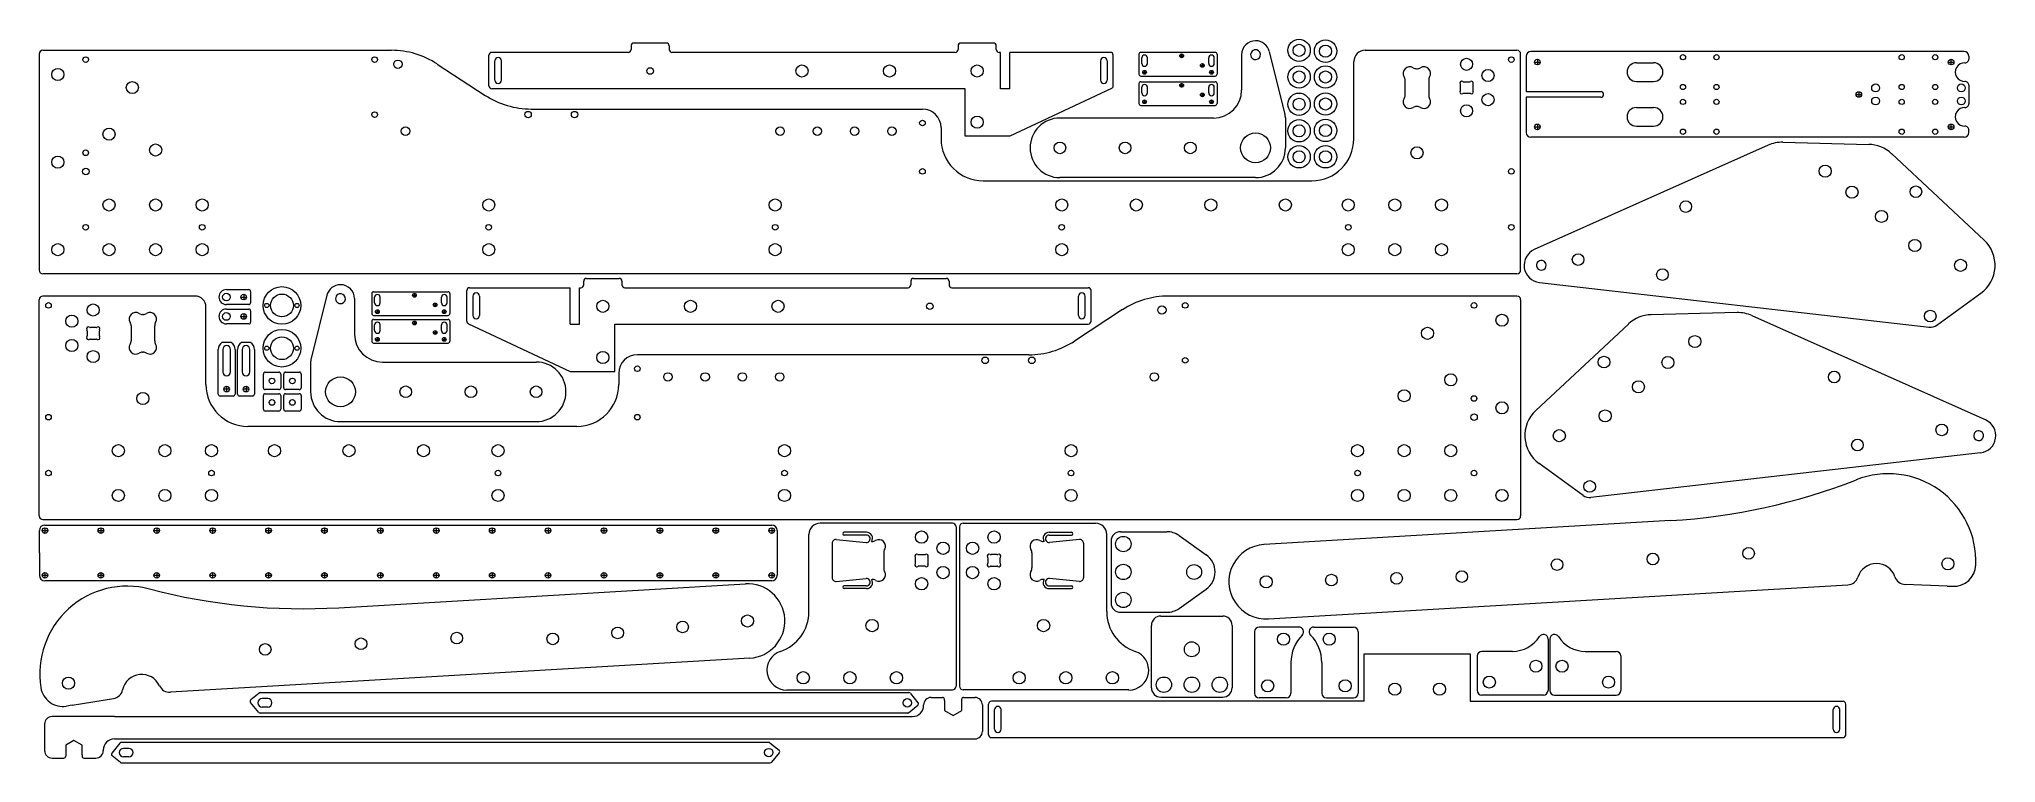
# Model space of a CAD drawing. Header units: millimetres. Extents: x 17 to 2117, y 19 to 796.
import ezdxf

# ---------------------------------------------------------------- set-up
doc = ezdxf.new("R2010")
doc.units = ezdxf.units.MM
doc.layers.add('SKETCH', color=7, linetype='Continuous')

msp = doc.modelspace()

# ---------------------------------------------------------------- linework, layer by layer
at = {"layer": 'SKETCH', "lineweight": 13}
for p, q in [((16.9, 780.2), (16.9, 548.2)), ((20.9, 784.2), (394.9, 784.2)), ((499.6, 746), (499.6, 779)), ((649.1, 782), (502.6, 782)), ((652.1, 789), (652.1, 785)), ((690.1, 792), (655.1, 792)), ((693.1, 789), (693.1, 785)), ((1000.1, 782), (696.1, 782)), ((1003.1, 789), (1003.1, 785)), ((1041.1, 792), (1006.1, 792)), ((1044.1, 785), (1044.1, 789)), ((1048.6, 782), (1047.1, 782)), ((1048.6, 743), (1048.6, 782)), ((1058.6, 743), (1058.6, 782)), ((1166.6, 782), (1058.6, 782)), ((1169.6, 746), (1169.6, 779)), ((1197.3, 780.1), (1197.3, 758.6)), ((1199.3, 782.1), (1279.1, 782.1)), ((1241.1, 778.3), (1245.1, 778.3)), ((1243.1, 780.3), (1243.1, 776.3)), ((1281.1, 780.1), (1281.1, 758.6)), ((1307.4, 779.5), (1307.4, 741.5)), ((1322.4, 794.5), (1322.5, 794.5)), ((1337, 783.1), (1353.9, 715.3)), ((1439.9, 784.2), (1602.9, 784.2)), ((1606.9, 548.2), (1606.9, 780.2)), ((1612.9, 777.8), (1612.9, 739.8)), ((2082.9, 782.8), (1617.9, 782.8)), ((2087.9, 777.8), (2087.9, 774.8)), ((444.1, 769.5), (495.6, 735.8)), ((506.1, 752), (506.1, 773)), ((513.1, 752), (513.1, 773)), ((1156.1, 773), (1156.1, 752)), ((1163.1, 773), (1163.1, 752)), ((1199.3, 756.6), (1279.1, 756.6)), ((1200.3, 770.1), (1200.3, 776.1)), ((1201.3, 760.6), (1205.3, 760.6)), ((1203.3, 762.6), (1203.3, 758.6)), ((1206.3, 770.1), (1206.3, 776.1)), ((1263.3, 768), (1267.3, 768)), ((1265.3, 770), (1265.3, 766)), ((1272.1, 770.1), (1272.1, 776.1)), ((1273.1, 760.6), (1277.1, 760.6)), ((1275.1, 762.6), (1275.1, 758.6)), ((1278.1, 770.1), (1278.1, 776.1)), ((1427.9, 689.2), (1427.9, 772.2)), ((1495.1, 764.5), (1495.9, 764.5)), ((1621.9, 771.6), (1627.9, 771.6)), ((1624.9, 774.6), (1624.9, 768.6)), ((1731.1, 770.8), (1749.6, 770.8)), ((2065.9, 771.6), (2071.9, 771.6)), ((2068.9, 768.6), (2068.9, 774.6)), ((1010.6, 743), (502.6, 743)), ((1010.6, 692), (1010.6, 743)), ((1049.6, 743), (1048.6, 743)), ((1053.6, 743), (1049.6, 743)), ((1057.6, 743), (1053.6, 743)), ((1058.6, 743), (1057.6, 743)), ((1167.9, 743.3), (1058.6, 692)), ((1197.3, 748.5), (1197.3, 727)), ((1199.3, 750.5), (1279.1, 750.5)), ((1200.3, 738.5), (1200.3, 744.5)), ((1206.3, 738.5), (1206.3, 744.5)), ((1241.1, 746.6), (1245.1, 746.6)), ((1243.1, 748.6), (1243.1, 744.6)), ((1263.3, 736.3), (1267.3, 736.3)), ((1265.3, 738.3), (1265.3, 734.3)), ((1272.1, 738.5), (1272.1, 744.5)), ((1278.1, 738.5), (1278.1, 744.5)), ((1281.1, 748.5), (1281.1, 727)), ((1482.9, 736.1), (1482.9, 752.2)), ((1508.2, 752.2), (1508.2, 736.1)), ((1542.3, 741.5), (1542.3, 746.9)), ((1545.8, 750.4), (1552, 750.4)), ((1552, 738), (1545.8, 738)), ((1555.5, 746.9), (1555.5, 741.5)), ((1692.9, 739.8), (1612.9, 739.8)), ((1731.1, 750.8), (1749.6, 750.8)), ((1966.9, 736.8), (1972.9, 736.8)), ((1969.9, 739.8), (1969.9, 733.8)), ((2087.9, 746.8), (2087.9, 726.8)), ((544.9, 721.2), (964.9, 721.2)), ((1199.3, 725), (1279.1, 725)), ((1201.3, 729), (1205.3, 729)), ((1203.3, 731), (1203.3, 727)), ((1273.1, 729), (1277.1, 729)), ((1275.1, 731), (1275.1, 727)), ((1495.9, 723.9), (1495.1, 723.9)), ((1692.9, 733.8), (1612.9, 733.8)), ((1612.9, 733.8), (1612.9, 695.8)), ((1731.1, 722.8), (1749.6, 722.8)), ((984.9, 701.2), (984.9, 689.2)), ((1277.4, 711.5), (1112.4, 711.5)), ((1354.4, 711.7), (1354.4, 679.5)), ((1621.9, 702), (1627.9, 702)), ((1624.9, 705), (1624.9, 699)), ((1731.1, 702.8), (1749.6, 702.8)), ((2065.9, 702), (2071.9, 702)), ((2068.9, 699), (2068.9, 705)), ((2087.9, 695.8), (2087.9, 698.8)), ((1048.6, 692), (1010.6, 692)), ((1049.6, 692), (1048.6, 692)), ((1053.6, 692), (1049.6, 692)), ((1057.6, 692), (1053.6, 692)), ((1058.6, 692), (1057.6, 692)), ((2082.9, 690.8), (1617.9, 690.8)), ((1872.4, 682.3), (1621.5, 570.3)), ((1888.4, 685.5), (1980.5, 683.2)), ((2004.8, 673.3), (2104.3, 580.4)), ((1029.9, 644.2), (1382.9, 644.2)), ((1322.4, 647.5), (1112.4, 647.5)), ((1602.9, 544.2), (20.9, 544.2)), ((217.9, 527.3), (241.9, 527.3)), ((243.9, 525.3), (243.9, 513.3)), ((340.3, 532.6), (340.2, 532.6)), ((375.9, 525.1), (455.7, 525.1)), ((475.9, 493.4), (475.9, 526.4)), ((478.9, 529.4), (586.9, 529.4)), ((586.9, 490.4), (586.9, 529.4)), ((596.9, 529.4), (598.4, 529.4)), ((596.9, 490.4), (596.9, 529.4)), ((601.4, 532.4), (601.4, 536.4)), ((604.4, 539.4), (639.4, 539.4)), ((642.4, 536.4), (642.4, 532.4)), ((645.4, 529.4), (949.4, 529.4)), ((952.4, 536.4), (952.4, 532.4)), ((955.4, 539.4), (990.4, 539.4)), ((993.4, 536.4), (993.4, 532.4)), ((996.4, 529.4), (1142.9, 529.4)), ((1145.9, 493.4), (1145.9, 526.4)), ((1627, 535), (2045.2, 486.9)), ((16.9, 284.4), (16.9, 516.4)), ((183.9, 520.4), (20.9, 520.4)), ((195.9, 425.4), (195.9, 508.4)), ((241.9, 511.3), (217.9, 511.3)), ((217.9, 506.5), (241.9, 506.5)), ((233.4, 519.3), (239.4, 519.3)), ((236.4, 522.3), (236.4, 516.3)), ((243.9, 504.5), (243.9, 492.5)), ((325.7, 521.2), (308.8, 453.4)), ((355.3, 517.6), (355.3, 479.6)), ((373.9, 523.1), (373.9, 501.6)), ((376.9, 513.1), (376.9, 519.1)), ((379.9, 505.6), (379.9, 501.6)), ((382.9, 513.1), (382.9, 519.1)), ((417.7, 521.2), (421.7, 521.2)), ((419.7, 523.2), (419.7, 519.2)), ((439.9, 510.9), (443.9, 510.9)), ((441.9, 512.9), (441.9, 508.9)), ((448.7, 513.1), (448.7, 519.1)), ((451.7, 505.6), (451.7, 501.6)), ((454.7, 513.1), (454.7, 519.1)), ((457.7, 523.1), (457.7, 501.6)), ((482.4, 520.4), (482.4, 499.4)), ((489.4, 520.4), (489.4, 499.4)), ((1179.6, 505.8), (1128.1, 472.1)), ((1132.4, 499.4), (1132.4, 520.4)), ((1139.4, 499.4), (1139.4, 520.4)), ((1602.9, 520.4), (1228.9, 520.4)), ((1606.9, 516.4), (1606.9, 284.4)), ((2053.6, 489.1), (2100.8, 523.4)), ((68.3, 483.1), (68.3, 477.7)), ((78, 486.6), (71.8, 486.6)), ((81.5, 477.7), (81.5, 483.1)), ((115.6, 488.5), (115.6, 472.4)), ((128.6, 500.7), (127.8, 500.7)), ((140.9, 472.4), (140.9, 488.5)), ((241.9, 490.5), (217.9, 490.5)), ((233.4, 498.5), (239.4, 498.5)), ((236.4, 501.5), (236.4, 495.5)), ((373.9, 493.4), (373.9, 471.9)), ((375.9, 499.6), (455.7, 499.6)), ((375.9, 495.4), (455.7, 495.4)), ((376.9, 483.4), (376.9, 489.4)), ((377.9, 503.6), (381.9, 503.6)), ((382.9, 483.4), (382.9, 489.4)), ((417.7, 491.5), (421.7, 491.5)), ((419.7, 493.5), (419.7, 489.5)), ((441.9, 483.2), (441.9, 479.2)), ((448.7, 483.4), (448.7, 489.4)), ((449.7, 503.6), (453.7, 503.6)), ((454.7, 483.4), (454.7, 489.4)), ((457.7, 493.4), (457.7, 471.9)), ((477.6, 490.7), (586.9, 439.4)), ((586.9, 490.4), (587.9, 490.4)), ((587.9, 490.4), (591.9, 490.4)), ((591.9, 490.4), (595.9, 490.4)), ((595.9, 490.4), (596.9, 490.4)), ((634.9, 439.4), (634.9, 490.4)), ((634.9, 490.4), (1142.9, 490.4)), ((1722.7, 490.4), (1623.2, 397.6)), ((1839.2, 502.6), (1747, 500.4)), ((1855.1, 499.4), (2106, 387.4)), ((71.8, 474.2), (78, 474.2)), ((209.1, 415), (209.1, 463)), ((223.1, 470.5), (213.1, 470.5)), ((213.9, 463), (213.9, 439)), ((222.2, 439), (222.2, 463)), ((227.1, 463), (227.1, 415)), ((229.9, 415), (229.9, 463)), ((243.9, 470.5), (234, 470.5)), ((234.8, 463), (234.8, 439)), ((243.1, 439), (243.1, 463)), ((247.9, 463), (247.9, 415)), ((375.9, 469.9), (455.7, 469.9)), ((377.9, 473.9), (381.9, 473.9)), ((379.9, 475.9), (379.9, 471.9)), ((439.9, 481.2), (443.9, 481.2)), ((449.7, 473.9), (453.7, 473.9)), ((451.7, 475.9), (451.7, 471.9)), ((127.8, 460.1), (128.6, 460.1)), ((308.3, 449.8), (308.3, 417.6)), ((385.3, 449.6), (550.3, 449.6)), ((1078.9, 457.4), (658.9, 457.4)), ((221.1, 420.5), (215.1, 420.5)), ((218.1, 423.5), (218.1, 417.5)), ((241.9, 420.5), (235.9, 420.5)), ((238.9, 423.5), (238.9, 417.5)), ((257.5, 422), (257.5, 436.7)), ((259.5, 438.7), (274.2, 438.7)), ((276.2, 436.7), (276.2, 422)), ((279.4, 422), (279.4, 436.7)), ((281.4, 438.7), (296.1, 438.7)), ((298.1, 436.7), (298.1, 422)), ((586.9, 439.4), (587.9, 439.4)), ((587.9, 439.4), (591.9, 439.4)), ((591.9, 439.4), (595.9, 439.4)), ((595.9, 439.4), (596.9, 439.4)), ((596.9, 439.4), (634.9, 439.4)), ((638.9, 437.4), (638.9, 425.4)), ((225.1, 413), (211.1, 413)), ((245.9, 413), (231.9, 413)), ((257.5, 398.9), (257.5, 413.6)), ((274.2, 420), (259.5, 420)), ((259.5, 415.6), (274.2, 415.6)), ((276.2, 413.6), (276.2, 398.9)), ((279.4, 398.9), (279.4, 413.6)), ((296.1, 420), (281.4, 420)), ((281.4, 415.6), (296.1, 415.6)), ((298.1, 413.6), (298.1, 398.9)), ((593.9, 380.4), (240.9, 380.4)), ((274.2, 396.9), (259.5, 396.9)), ((296.1, 396.9), (281.4, 396.9)), ((340.3, 385.6), (550.3, 385.6)), ((1673.9, 306.3), (1626.7, 340.6)), ((2100.6, 352.1), (1682.4, 304.1)), ((20.9, 280.4), (1602.9, 280.4)), ((23.1, 274.6), (803.1, 274.6)), ((997, 276.6), (855, 276.6)), ((1008.7, 276.6), (1150.7, 276.6)), ((1767.8, 279.3), (1331.5, 253.6)), ((17.1, 244.6), (17.1, 268.6)), ((20.1, 268.6), (26.1, 268.6)), ((23.1, 271.6), (23.1, 265.6)), ((80.1, 268.6), (86.1, 268.6)), ((83.1, 271.6), (83.1, 265.6)), ((140.1, 268.6), (146.1, 268.6)), ((143.1, 271.6), (143.1, 265.6)), ((200.1, 268.6), (206.1, 268.6)), ((203.1, 271.6), (203.1, 265.6)), ((260.1, 268.6), (266.1, 268.6)), ((263.1, 271.6), (263.1, 265.6)), ((320.1, 268.6), (326.1, 268.6)), ((323.1, 271.6), (323.1, 265.6)), ((380.1, 268.6), (386.1, 268.6)), ((383.1, 271.6), (383.1, 265.6)), ((440.1, 268.6), (446.1, 268.6)), ((443.1, 271.6), (443.1, 265.6)), ((500.1, 268.6), (506.1, 268.6)), ((503.1, 271.6), (503.1, 265.6)), ((560.1, 268.6), (566.1, 268.6)), ((563.1, 271.6), (563.1, 265.6)), ((620.1, 268.6), (626.1, 268.6)), ((623.1, 271.6), (623.1, 265.6)), ((680.1, 268.6), (686.1, 268.6)), ((683.1, 271.6), (683.1, 265.6)), ((740.1, 268.6), (746.1, 268.6)), ((743.1, 271.6), (743.1, 265.6)), ((800.1, 268.6), (806.1, 268.6)), ((803.1, 271.6), (803.1, 265.6)), ((809.1, 268.6), (809.1, 220.6)), ((843, 181.6), (843, 264.6)), ((868, 255.1), (868, 218)), ((872.4, 259.1), (904.4, 255.9)), ((904.8, 266.8), (881, 266.8)), ((904.8, 263.8), (881, 263.8)), ((910.3, 256.9), (911, 256.9)), ((1001, 272.6), (1001, 101.6)), ((1004.7, 272.6), (1004.7, 101.6)), ((1095.4, 256.9), (1094.6, 256.9)), ((1100.9, 266.8), (1124.7, 266.8)), ((1100.9, 263.8), (1124.7, 263.8)), ((1133.3, 259.1), (1101.3, 255.9)), ((1137.7, 255.1), (1137.7, 218)), ((1162.7, 181.6), (1162.7, 264.6)), ((1167.3, 257.4), (1167.3, 190.9)), ((1177.3, 267.4), (1227.3, 267.4)), ((1240.3, 263.3), (1269.5, 242.5)), ((17.1, 244.6), (17.1, 220.6)), ((923.3, 244.6), (923.3, 228.5)), ((957.4, 233.8), (957.4, 239.3)), ((960.9, 242.8), (967.1, 242.8)), ((970.6, 239.3), (970.6, 233.8)), ((1035.1, 239.3), (1035.1, 233.8)), ((1044.8, 242.8), (1038.6, 242.8)), ((1048.3, 233.8), (1048.3, 239.3)), ((1082.4, 244.6), (1082.4, 228.5)), ((20.1, 220.6), (26.1, 220.6)), ((23.1, 223.6), (23.1, 217.6)), ((803.1, 214.6), (23.1, 214.6)), ((80.1, 220.6), (86.1, 220.6)), ((83.1, 223.6), (83.1, 217.6)), ((140.1, 220.6), (146.1, 220.6)), ((143.1, 223.6), (143.1, 217.6)), ((200.1, 220.6), (206.1, 220.6)), ((203.1, 223.6), (203.1, 217.6)), ((260.1, 220.6), (266.1, 220.6)), ((263.1, 223.6), (263.1, 217.6)), ((320.1, 220.6), (326.1, 220.6)), ((323.1, 223.6), (323.1, 217.6)), ((338.6, 185.8), (774.9, 211.5)), ((380.1, 220.6), (386.1, 220.6)), ((383.1, 223.6), (383.1, 217.6)), ((440.1, 220.6), (446.1, 220.6)), ((443.1, 223.6), (443.1, 217.6)), ((500.1, 220.6), (506.1, 220.6)), ((503.1, 223.6), (503.1, 217.6)), ((560.1, 220.6), (566.1, 220.6)), ((563.1, 223.6), (563.1, 217.6)), ((620.1, 220.6), (626.1, 220.6)), ((623.1, 223.6), (623.1, 217.6)), ((680.1, 220.6), (686.1, 220.6)), ((683.1, 223.6), (683.1, 217.6)), ((740.1, 220.6), (746.1, 220.6)), ((743.1, 223.6), (743.1, 217.6)), ((800.1, 220.6), (806.1, 220.6)), ((803.1, 223.6), (803.1, 217.6)), ((872.4, 214), (904.4, 217.3)), ((910.3, 216.3), (911, 216.3)), ((967.1, 230.4), (960.9, 230.4)), ((1038.6, 230.4), (1044.8, 230.4)), ((1095.4, 216.3), (1094.6, 216.3)), ((1133.3, 214), (1101.3, 217.3)), ((1336.2, 173.8), (1958.1, 210.4)), ((2064.5, 209), (2019.5, 210.9)), ((904.8, 209.3), (881, 209.3)), ((904.8, 206.3), (881, 206.3)), ((1100.9, 209.3), (1124.7, 209.3)), ((1100.9, 206.3), (1124.7, 206.3)), ((1240.3, 185.1), (1269.5, 205.8)), ((2064.5, 209), (2070.5, 208.8)), ((1177.3, 180.9), (1227.3, 180.9)), ((1220.7, 176.9), (1287.2, 176.9)), ((1210.7, 99.9), (1210.7, 166.9)), ((1297.2, 166.9), (1297.2, 99.9)), ((1321.4, 160), (1321.4, 94)), ((1368.9, 165), (1326.4, 165)), ((1384.9, 165), (1427.5, 165)), ((1432.5, 160), (1432.5, 94)), ((1636.3, 152.2), (1636.3, 97)), ((1638.3, 152.2), (1638.3, 97)), ((779.6, 131.6), (157.7, 95)), ((1360.4, 127), (1360.4, 94)), ((1393.5, 127), (1393.5, 94)), ((1438.9, 136.4), (1552.9, 136.4)), ((1438.9, 85.4), (1438.9, 136.4)), ((1552.9, 136.4), (1552.9, 85.4)), ((1560.3, 134), (1560.3, 97)), ((1598.3, 139), (1565.3, 139)), ((1676.3, 139), (1709.3, 139)), ((1714.3, 134), (1714.3, 97)), ((52.2, 81.2), (96.6, 88.3)), ((252.5, 73.4), (243.8, 84.2)), ((253, 94.2), (244.1, 87)), ((254.2, 94.7), (950.4, 94.7)), ((262.2, 88.2), (256.2, 88.2)), ((819.2, 97.6), (997, 97.6)), ((952, 93.9), (960.1, 83.9)), ((974.2, 89.5), (986.4, 89.5)), ((988.4, 86.4), (988.4, 87.5)), ((988.4, 86.4), (988.4, 75.6)), ((1007, 86.4), (1007, 87.5)), ((1007, 75.6), (1007, 86.4)), ((1186.4, 97.6), (1008.7, 97.6)), ((1009, 89.5), (1021.2, 89.5)), ((1437.9, 85.4), (1038.9, 85.4)), ((1220.7, 89.9), (1287.2, 89.9)), ((1355.4, 89), (1326.4, 89)), ((1398.5, 89), (1427.5, 89)), ((1438.9, 85.4), (1437.9, 85.4)), ((1552.9, 85.4), (1553.9, 85.4)), ((1553.9, 85.4), (1952.9, 85.4)), ((1631.3, 92), (1565.3, 92)), ((1643.3, 92), (1709.3, 92)), ((97.7, 69), (30.7, 69)), ((52.2, 81.2), (46.2, 80.2)), ((97.7, 69), (954.2, 69)), ((948.8, 72.7), (254.1, 72.7)), ((262.2, 79.2), (256.2, 79.2)), ((950, 73.1), (959.8, 81.1)), ((966.2, 81), (966.2, 81.5)), ((988.4, 75.6), (997.7, 70.3)), ((997.7, 70.3), (1007, 75.6)), ((1029.2, 81.5), (1029.2, 53)), ((1035.9, 49.4), (1035.9, 82.4)), ((1042.4, 55.4), (1042.4, 76.4)), ((1049.4, 55.4), (1049.4, 76.4)), ((1942.4, 55.4), (1942.4, 76.4)), ((1949.4, 55.4), (1949.4, 76.4)), ((1955.9, 49.4), (1955.9, 82.4)), ((22.7, 61), (22.7, 32.5)), ((54.2, 43.2), (45.4, 38.1)), ((63, 38.1), (54.2, 43.2)), ((97.7, 45), (954.2, 45)), ((954.2, 45), (1021.2, 45)), ((1038.9, 46.4), (1495.9, 46.4)), ((1495.9, 46.4), (1952.9, 46.4)), ((30.7, 24.5), (43.4, 24.5)), ((45.4, 38.1), (45.4, 27.9)), ((45.4, 27.9), (45.4, 26.5)), ((63, 27.9), (63, 38.1)), ((63, 27.9), (63, 26.5)), ((65, 24.5), (77.7, 24.5)), ((85.7, 33), (85.7, 32.5)), ((103.6, 40.5), (94.9, 29.8)), ((104.1, 19.7), (95.2, 27)), ((799.9, 41.3), (105.2, 41.3)), ((113.3, 34.8), (107.3, 34.8)), ((113.3, 25.8), (107.3, 25.8)), ((801.1, 40.8), (811, 32.8)), ((803.1, 20), (811.3, 30)), ((105.4, 19.3), (801.6, 19.3))]:
    msp.add_line(p, q, dxfattribs=at)
for centre, radius in [((66.9, 774.2), 3), ((376.9, 774.2), 3), ((1243.1, 778.3), 2), ((1369.1, 784.2), 12), ((1369.1, 784.2), 6.5), ((1397.5, 783.3), 12), ((1397.5, 783.3), 6.5), ((1596.9, 774.2), 3), ((1781.1, 776.8), 2.8), ((1817.1, 776.8), 2.8), ((2015.9, 776.8), 2.8), ((2051.9, 776.8), 2.8), ((36.9, 758.2), 6.5), ((401.9, 769.2), 4.5), ((672.6, 762), 3.5), ((835.6, 762), 6.5), ((929.6, 762), 6.5), ((1023.6, 762), 6.5), ((1203.3, 760.6), 2), ((1265.3, 768), 2), ((1275.1, 760.6), 2), ((1369.1, 755.6), 12), ((1369.1, 755.6), 6.5), ((1397.5, 755.6), 12), ((1397.5, 755.6), 6.5), ((1548.9, 769.2), 6.5), ((1571.9, 757.2), 6.5), ((1624.9, 771.6), 3), ((2068.9, 771.6), 3), ((116.9, 744.2), 6.5), ((1243.1, 746.6), 2), ((1265.3, 736.3), 2), ((1369.1, 726.3), 12), ((1397.5, 726.6), 12), ((1571.9, 731.2), 6.5), ((1781.1, 744.8), 2.8), ((1817.1, 744.8), 2.8), ((1969.9, 736.8), 3), ((1987.9, 743.8), 4.25), ((2015.9, 744.8), 2.8), ((2051.9, 744.8), 2.8), ((2079.9, 743.8), 4.25), ((376.9, 715.2), 3), ((541.6, 715.2), 3.5), ((591.6, 715.2), 3.5), ((1203.3, 729), 2), ((1275.1, 729), 2), ((1369.1, 726.3), 6.5), ((1397.5, 726.6), 6.5), ((1548.9, 719.2), 6.5), ((1781.1, 728.8), 2.8), ((1817.1, 728.8), 2.8), ((1987.9, 729.8), 4.25), ((2015.9, 728.8), 2.8), ((2051.9, 728.8), 2.8), ((2079.9, 729.8), 4.25), ((91.9, 694.2), 6.5), ((410.1, 697.4), 4.5), ((812.1, 697.4), 4.5), ((852.1, 697.4), 4.5), ((892.1, 697.4), 4.5), ((932.1, 697.4), 4.5), ((964.9, 706.2), 3), ((1023.6, 707), 6.5), ((1322.4, 679.5), 16), ((1369.1, 697.8), 12), ((1369.1, 697.8), 6.5), ((1397.5, 698.2), 12), ((1397.5, 698.2), 6.5), ((1624.9, 702), 3), ((1781.1, 696.8), 2.8), ((1817.1, 696.8), 2.8), ((2015.9, 696.8), 2.8), ((2051.9, 696.8), 2.8), ((2068.9, 702), 3), ((66.9, 674.2), 3), ((141.9, 677.2), 6.5), ((1112.4, 679.5), 6.25), ((1182.4, 679.5), 6.25), ((1252.4, 679.5), 6.25), ((1369.1, 669.9), 12), ((1369.1, 669.9), 6.5), ((1397.5, 669.9), 12), ((1397.5, 669.9), 6.5), ((1495.7, 674.2), 6.5), ((36.9, 664.2), 6.5), ((66.9, 654.2), 3.5), ((964.9, 654.2), 3), ((1596.9, 654.2), 3), ((1933.7, 654.4), 6.5), ((1962.5, 632), 6.5), ((2031.1, 632.4), 6.25), ((91.9, 618.2), 6.5), ((141.9, 618.2), 6.5), ((191.9, 618.2), 6.5), ((499.4, 618.2), 6.5), ((806.9, 618.2), 6.5), ((1114.4, 618.2), 6.5), ((1194.4, 618.2), 6.5), ((1274.4, 618.2), 6.5), ((1354.4, 618.2), 6.5), ((1421.9, 618.2), 6.5), ((1471.9, 618.2), 6.5), ((1521.9, 618.2), 6.5), ((1784.1, 616.4), 6.25), ((1994.2, 605.9), 6.5), ((66.9, 594.2), 3), ((191.9, 594.2), 3), ((499.4, 594.2), 3), ((806.9, 594.2), 3), ((1114.4, 594.2), 3), ((1421.9, 594.2), 3), ((1596.9, 594.2), 3), ((36.9, 570.2), 6.5), ((91.9, 570.2), 6.5), ((141.9, 570.2), 6.5), ((191.9, 570.2), 6.5), ((499.4, 570.2), 6.5), ((806.9, 570.2), 6.5), ((1114.4, 570.2), 6.5), ((1421.9, 570.2), 6.5), ((1471.9, 570.2), 6.5), ((1521.9, 570.2), 6.5), ((2029.9, 574.6), 6.5), ((1668.6, 559.5), 6.25), ((1759.1, 543.4), 6.25), ((2079.1, 553.4), 6.5), ((277.5, 510.3), 20.2), ((26.9, 510.4), 3), ((74.9, 505.4), 6.5), ((217.9, 519.3), 4.15), ((236.4, 519.3), 3), ((261.2, 510.3), 2.25), ((277.5, 510.3), 12.2), ((293.7, 510.3), 2.25), ((379.9, 503.6), 2), ((419.7, 521.2), 2), ((441.9, 510.9), 2), ((451.7, 503.6), 2), ((621.9, 509.4), 6.5), ((715.9, 509.4), 6.5), ((809.9, 509.4), 6.5), ((972.9, 509.4), 3.5), ((1221.9, 505.4), 4.5), ((1246.9, 510.4), 3), ((1556.9, 510.4), 3), ((2046.5, 498.9), 6.25), ((51.9, 493.4), 6.5), ((217.9, 498.5), 4.15), ((236.4, 498.5), 3), ((277.5, 464.4), 20.2), ((419.7, 491.5), 2), ((441.9, 481.2), 2), ((1506.9, 480.4), 6.5), ((1586.9, 494.4), 6.5), ((51.9, 467.4), 6.5), ((261.2, 464.4), 2.25), ((277.5, 464.4), 12.2), ((293.7, 464.4), 2.25), ((379.9, 473.9), 2), ((451.7, 473.9), 2), ((1793.8, 471.5), 6.5), ((74.9, 455.4), 6.5), ((621.9, 454.4), 6.5), ((658.9, 442.4), 3), ((1032.2, 451.4), 3.5), ((1082.2, 451.4), 3.5), ((1246.9, 451.4), 3), ((1696.4, 449.5), 6.25), ((1765, 449.1), 6.5), ((218.1, 420.5), 3), ((238.9, 420.5), 3), ((266.8, 429.3), 3), ((288.7, 429.3), 3), ((340.3, 417.6), 16), ((410.3, 417.6), 6.25), ((480.3, 417.6), 6.25), ((550.3, 417.6), 6.25), ((691.7, 433.6), 4.5), ((731.7, 433.6), 4.5), ((771.7, 433.6), 4.5), ((811.7, 433.6), 4.5), ((1213.7, 433.6), 4.5), ((1531.9, 430.4), 6.5), ((1733.3, 423), 6.5), ((1943.4, 433.5), 6.25), ((128.1, 410.4), 6.5), ((266.8, 406.2), 3), ((288.7, 406.2), 3), ((1481.9, 413.4), 6.5), ((1556.9, 410.4), 3), ((1586.9, 400.4), 6.5), ((26.9, 390.4), 3), ((658.9, 390.4), 3), ((1556.9, 390.4), 3.5), ((1697.6, 391.7), 6.5), ((2058.9, 376.7), 6.25), ((101.9, 354.4), 6.5), ((151.9, 354.4), 6.5), ((201.9, 354.4), 6.5), ((269.4, 354.4), 6.5), ((349.4, 354.4), 6.5), ((429.4, 354.4), 6.5), ((509.4, 354.4), 6.5), ((816.9, 354.4), 6.5), ((1124.4, 354.4), 6.5), ((1431.9, 354.4), 6.5), ((1481.9, 354.4), 6.5), ((1531.9, 354.4), 6.5), ((1648.4, 370.5), 6.5), ((1968.4, 360.5), 6.25), ((26.9, 330.4), 3), ((201.9, 330.4), 3), ((509.4, 330.4), 3), ((816.9, 330.4), 3), ((1124.4, 330.4), 3), ((1431.9, 330.4), 3), ((1556.9, 330.4), 3), ((1681, 316), 6.25), ((101.9, 306.4), 6.5), ((151.9, 306.4), 6.5), ((201.9, 306.4), 6.5), ((509.4, 306.4), 6.5), ((816.9, 306.4), 6.5), ((1124.4, 306.4), 6.5), ((1431.9, 306.4), 6.5), ((1481.9, 306.4), 6.5), ((1531.9, 306.4), 6.5), ((1586.9, 306.4), 6.5), ((23.1, 268.6), 3), ((83.1, 268.6), 3), ((143.1, 268.6), 3), ((203.1, 268.6), 3), ((263.1, 268.6), 3), ((323.1, 268.6), 3), ((383.1, 268.6), 3), ((443.1, 268.6), 3), ((503.1, 268.6), 3), ((563.1, 268.6), 3), ((623.1, 268.6), 3), ((683.1, 268.6), 3), ((743.1, 268.6), 3), ((803.1, 268.6), 3), ((964, 261.6), 6.6), ((987, 249.6), 6.6), ((1018.7, 249.6), 6.6), ((1041.7, 261.6), 6.6), ((1180.5, 254.2), 8.25), ((1180.5, 224.2), 8.25), ((1256.5, 224.2), 8), ((1646, 232.1), 6.25), ((1748.8, 238.1), 6.25), ((1851.6, 244.2), 6.25), ((2065.5, 233), 6.5), ((23.1, 220.6), 3), ((83.1, 220.6), 3), ((143.1, 220.6), 3), ((203.1, 220.6), 3), ((263.1, 220.6), 3), ((323.1, 220.6), 3), ((383.1, 220.6), 3), ((443.1, 220.6), 3), ((503.1, 220.6), 3), ((563.1, 220.6), 3), ((623.1, 220.6), 3), ((683.1, 220.6), 3), ((743.1, 220.6), 3), ((803.1, 220.6), 3), ((964, 211.6), 6.6), ((987, 223.6), 6.6), ((1018.7, 223.6), 6.6), ((1041.7, 211.6), 6.6), ((1333.8, 213.7), 6.5), ((1403.8, 215.5), 6.25), ((1473.8, 217.4), 6.25), ((1543.8, 219.2), 6.25), ((1180.5, 194.2), 8.25), ((707.5, 165.2), 6.25), ((777.2, 171.6), 6.5), ((910.8, 166.6), 6.6), ((1094.9, 166.6), 6.6), ((259.5, 141.1), 6.25), ((362.3, 147.1), 6.25), ((465.1, 153.2), 6.25), ((568.1, 152.4), 6.25), ((637.8, 158.8), 6.25), ((1254, 141.2), 8), ((1352.4, 152), 6.5), ((1401.5, 152), 6.5), ((1623.3, 123), 6.5), ((1651.3, 123), 6.5), ((48.4, 104.9), 6.5), ((837, 110.6), 6.6), ((887, 110.6), 6.6), ((937, 110.6), 6.6), ((1068.7, 110.6), 6.6), ((1118.7, 110.6), 6.6), ((1168.7, 110.6), 6.6), ((1224, 103.2), 8.25), ((1254, 103.2), 8.25), ((1284, 103.2), 8.25), ((1335.4, 102), 6.5), ((1418.5, 102), 6.5), ((1573.3, 106), 6.5), ((1701.3, 106), 6.5), ((948.7, 83.7), 4.5), ((1471.9, 98.4), 6.5), ((1519.9, 98.4), 6.5), ((799.9, 30.3), 4.5)]:
    msp.add_circle(centre, radius, dxfattribs=at)
for centre, radius, start, end in [((20.9, 780.2), 4, 90, 180), ((394.9, 694.2), 90, 56.8335, 90), ((502.6, 779), 3, 90, 180), ((649.1, 785), 3, 270, 0), ((655.1, 789), 3, 90, 180), ((690.1, 789), 3, 0, 90), ((696.1, 785), 3, 180, 270), ((1000.1, 785), 3, 270, 0), ((1006.1, 789), 3, 90, 180), ((1041.1, 789), 3, 0, 90), ((1047.1, 785), 3, 180, 270), ((1166.6, 779), 3, 0, 90), ((1199.3, 780.1), 2, 90, 180), ((1203.3, 776.1), 3, 0, 180), ((1275.1, 776.1), 3, 0, 180), ((1279.1, 780.1), 2, 0, 90), ((1322.4, 779.5), 15, 90, 180), ((1322.4, 779.5), 5.25, 74, 254), ((1322.4, 779.5), 5.25, 254, 74), ((1322.5, 779.5), 15, 13.996, 90), ((1439.9, 772.2), 12, 90, 180), ((1602.9, 780.2), 4, 0, 90), ((1617.9, 777.8), 5, 90, 180), ((2082.9, 777.8), 5, 0, 90), ((509.6, 773), 3.5, 0, 180), ((1159.6, 773), 3.5, 0, 180), ((1199.3, 758.6), 2, 180, 270), ((1203.3, 770.1), 3, 180, 0), ((1275.1, 770.1), 3, 180, 0), ((1279.1, 758.6), 2, 270, 0), ((1487.8, 759.5), 7, 58.6003, 211.4), ((1495.1, 771.5), 7, 238.6, 270), ((1495.9, 771.5), 7, 270, 301.3997), ((1503.2, 759.5), 7, 328.6003, 121.4), ((1731.1, 760.8), 10, 90, 270), ((1749.6, 760.8), 10, 270, 90), ((2083.4, 760.8), 10, 87.9533, 272.0467), ((2083.9, 774.8), 4, 267.9533, 0), ((544.9, 811.2), 90, 236.833, 270), ((502.6, 746), 3, 180, 270), ((509.6, 752), 3.5, 180, 0), ((1159.6, 752), 3.5, 180, 0), ((1166.6, 746), 3, 295.141, 0), ((1199.3, 748.5), 2, 90, 180), ((1203.3, 744.5), 3, 0, 180), ((1203.3, 738.5), 3, 180, 0), ((1275.1, 744.5), 3, 0, 180), ((1275.1, 738.5), 3, 180, 0), ((1277.4, 741.5), 30, 270, 0), ((1279.1, 748.5), 2, 0, 90), ((1475.9, 752.2), 7, 0, 31.3997), ((1475.9, 736.1), 7, 328.6003, 0), ((1515.2, 752.2), 7, 148.6, 180), ((1515.2, 736.1), 7, 180, 211.4), ((1543.7, 749), 2, 58.6003, 211.4), ((1543.7, 739.4), 2, 148.6, 301.3997), ((1540.3, 746.9), 2, 0, 31.3997), ((1540.3, 741.5), 2, 328.6003, 0), ((1545.8, 752.4), 2, 238.6, 270), ((1545.8, 736), 2, 90, 121.4), ((1552, 752.4), 2, 270, 301.3997), ((1552, 736), 2, 58.6003, 90), ((1554.1, 749), 2, 328.6003, 121.4), ((1554.1, 739.4), 2, 238.6, 31.3997), ((1557.5, 746.9), 2, 148.6, 180), ((1557.5, 741.5), 2, 180, 211.4), ((1692.9, 736.8), 3, 270, 90), ((2083.9, 746.8), 4, 0, 92.0467), ((964.9, 701.2), 20, 0, 90), ((1199.3, 727), 2, 180, 270), ((1279.1, 727), 2, 270, 0), ((1339.4, 711.7), 15, 0, 13.996), ((1487.8, 728.8), 7, 148.6, 301.3997), ((1495.1, 716.9), 7, 90, 121.4), ((1495.9, 716.9), 7, 58.6003, 90), ((1503.2, 728.8), 7, 238.6, 31.3997), ((1731.1, 712.8), 10, 90, 270), ((1749.6, 712.8), 10, 270, 90), ((2083.4, 712.8), 10, 87.9533, 272.0467), ((2083.9, 726.8), 4, 267.9533, 0), ((1112.4, 679.5), 32, 90, 270), ((1617.9, 695.8), 5, 180, 270), ((2082.9, 695.8), 5, 270, 0), ((2083.9, 698.8), 4, 0, 92.0467), ((1029.9, 689.2), 45, 180, 270), ((1322.4, 679.5), 32, 270, 0), ((1382.9, 689.2), 45, 270, 0), ((1887.5, 648.5), 37, 88.5914, 114.063), ((1979.6, 646.2), 37, 46.9736, 88.5914), ((1629.1, 553.4), 18.5, 114.063, 263.4431), ((2079.1, 553.4), 37, 305.9823, 46.9736), ((20.9, 548.2), 4, 180, 270), ((1602.9, 548.2), 4, 270, 0), ((1629.1, 553.4), 5.25, 5.9338, 185.934), ((1629.1, 553.4), 5.25, 185.934, 5.9338), ((217.9, 519.3), 8, 90, 270), ((241.9, 525.3), 2, 0, 90), ((340.2, 517.6), 15, 90, 166.004), ((340.3, 517.6), 15, 0, 90), ((375.9, 523.1), 2, 90, 180), ((455.7, 523.1), 2, 0, 90), ((478.9, 526.4), 3, 90, 180), ((598.4, 532.4), 3, 270, 0), ((604.4, 536.4), 3, 90, 180), ((639.4, 536.4), 3, 0, 90), ((645.4, 532.4), 3, 180, 270), ((949.4, 532.4), 3, 270, 0), ((955.4, 536.4), 3, 90, 180), ((990.4, 536.4), 3, 0, 90), ((996.4, 532.4), 3, 180, 270), ((1142.9, 526.4), 3, 0, 90), ((20.9, 516.4), 4, 90, 180), ((183.9, 508.4), 12, 0, 90), ((217.9, 498.5), 8, 90, 270), ((241.9, 513.3), 2, 270, 0), ((241.9, 504.5), 2, 0, 90), ((340.3, 517.6), 5.25, 106, 286), ((340.3, 517.6), 5.25, 286, 106), ((379.9, 519.1), 3, 0, 180), ((379.9, 513.1), 3, 180, 0), ((451.7, 519.1), 3, 0, 180), ((451.7, 513.1), 3, 180, 0), ((485.9, 520.4), 3.5, 0, 180), ((1135.9, 520.4), 3.5, 0, 180), ((1228.9, 430.4), 90, 90, 123.1665), ((1602.9, 516.4), 4, 0, 90), ((69.7, 485.2), 2, 58.6, 211.3997), ((66.3, 483.1), 2, 0, 31.4), ((71.8, 488.6), 2, 238.6003, 270), ((78, 488.6), 2, 270, 301.4), ((80.1, 485.2), 2, 328.6, 121.3997), ((83.5, 483.1), 2, 148.6003, 180), ((120.5, 495.8), 7, 58.6, 211.3997), ((108.6, 488.5), 7, 0, 31.4), ((127.8, 507.7), 7, 238.6003, 270), ((128.6, 507.7), 7, 270, 301.4), ((135.9, 495.8), 7, 328.6, 121.3997), ((147.9, 488.5), 7, 148.6003, 180), ((241.9, 492.5), 2, 270, 0), ((375.9, 501.6), 2, 180, 270), ((375.9, 493.4), 2, 90, 180), ((379.9, 489.4), 3, 0, 180), ((379.9, 483.4), 3, 180, 0), ((451.7, 489.4), 3, 0, 180), ((451.7, 483.4), 3, 180, 0), ((455.7, 501.6), 2, 270, 0), ((455.7, 493.4), 2, 0, 90), ((478.9, 493.4), 3, 180, 244.859), ((485.9, 499.4), 3.5, 180, 0), ((1135.9, 499.4), 3.5, 180, 0), ((1142.9, 493.4), 3, 270, 0), ((1747.9, 463.4), 37, 91.4086, 133.0264), ((1840.1, 465.6), 37, 65.937, 91.4086), ((2046.5, 498.9), 12, 263.4431, 305.9823), ((69.7, 475.6), 2, 148.6003, 301.4), ((66.3, 477.7), 2, 328.6, 0), ((71.8, 472.2), 2, 90, 121.3997), ((78, 472.2), 2, 58.6, 90), ((80.1, 475.6), 2, 238.6003, 31.4), ((83.5, 477.7), 2, 180, 211.3997), ((120.5, 465.1), 7, 148.6003, 301.4), ((108.6, 472.4), 7, 328.6, 0), ((135.9, 465.1), 7, 238.6003, 31.4), ((147.9, 472.4), 7, 180, 211.3997), ((218.1, 463), 9, 123.557, 180), ((218.1, 463), 4.15, 0, 180), ((218.1, 463), 9, 0, 56.443), ((238.9, 463), 9, 123.557, 180), ((238.9, 463), 4.15, 0, 180), ((238.9, 463), 9, 0, 56.443), ((385.3, 479.6), 30, 180, 270), ((375.9, 471.9), 2, 180, 270), ((455.7, 471.9), 2, 270, 0), ((1078.9, 547.4), 90, 270, 303.167), ((127.8, 453.1), 7, 90, 121.3997), ((128.6, 453.1), 7, 58.6, 90), ((323.3, 449.8), 15, 166.004, 180), ((550.3, 417.6), 32, 270, 90), ((658.9, 437.4), 20, 90, 180), ((240.9, 425.4), 45, 180, 270), ((218.1, 439), 4.15, 180.0002, 0), ((238.9, 439), 4.15, 180.0002, 0), ((259.5, 436.7), 2, 90, 180), ((259.5, 422), 2, 180, 270), ((274.2, 436.7), 2, 0, 90), ((274.2, 422), 2, 270, 0), ((281.4, 436.7), 2, 90, 180), ((281.4, 422), 2, 180, 270), ((296.1, 436.7), 2, 0, 90), ((296.1, 422), 2, 270, 0), ((593.9, 425.4), 45, 270, 0), ((211.1, 415), 2, 180, 270), ((225.1, 415), 2, 270, 0), ((231.9, 415), 2, 180, 270), ((245.9, 415), 2, 270, 0), ((259.5, 413.6), 2, 90, 180), ((274.2, 413.6), 2, 0, 90), ((281.4, 413.6), 2, 90, 180), ((296.1, 413.6), 2, 0, 90), ((340.3, 417.6), 32, 180, 270), ((259.5, 398.9), 2, 180, 270), ((274.2, 398.9), 2, 270, 0), ((281.4, 398.9), 2, 180, 270), ((296.1, 398.9), 2, 270, 0), ((1648.4, 370.5), 37, 133.0264, 234.0177), ((2098.4, 370.5), 18.5, 276.5569, 65.937), ((2098.4, 370.5), 5.25, 354.066, 174.0662), ((2098.4, 370.5), 5.25, 174.0662, 354.066), ((1729.6, 928.2), 650, 273.3704, 291.4413), ((2001.5, 235.7), 94, 357.6247, 111.4417), ((1681, 316), 12, 234.0177, 276.5569), ((20.9, 284.4), 4, 180, 270), ((23.1, 268.6), 6, 90, 180), ((803.1, 268.6), 6, 0.0001, 90), ((855, 264.6), 12, 90, 180), ((997, 272.6), 4, 0, 90), ((1008.7, 272.6), 4, 90, 180), ((1150.7, 264.6), 12, 0, 90), ((1602.9, 284.4), 4, 270, 0), ((872, 255.1), 4, 84.2814, 180), ((881, 265.3), 1.5, 90, 270), ((904.8, 259.8), 4, 264.2814, 90), ((904.8, 260.3), 6.51, 327.7181, 90), ((911, 263.9), 7, 270, 301.3997), ((918.3, 251.9), 7, 328.6003, 121.4), ((1087.3, 251.9), 7, 58.6, 211.3997), ((1094.6, 263.9), 7, 238.6003, 270), ((1100.9, 260.3), 6.51, 90, 212.2819), ((1100.9, 259.8), 4, 90, 275.7186), ((1124.7, 265.3), 1.5, 270, 90), ((1133.7, 255.1), 4, 0, 95.7186), ((1177.3, 257.4), 10, 90, 180), ((1227.3, 244.9), 22.5, 54.648, 90), ((1333.8, 213.7), 40, 93.3704, 273.3704), ((930.3, 244.6), 7, 148.6, 180), ((958.8, 241.3), 2, 58.6003, 211.4), ((958.8, 231.8), 2, 148.6, 301.3997), ((955.4, 239.3), 2, 0, 31.3997), ((955.4, 233.8), 2, 328.6003, 0), ((960.9, 244.8), 2, 238.6, 270), ((967.1, 244.8), 2, 270, 301.3997), ((969.1, 241.3), 2, 328.6003, 121.4), ((969.1, 231.8), 2, 238.6, 31.3997), ((972.6, 239.3), 2, 148.6, 180), ((972.6, 233.8), 2, 180, 211.4), ((1036.5, 241.3), 2, 58.6, 211.3997), ((1036.5, 231.8), 2, 148.6003, 301.4), ((1033.1, 239.3), 2, 0, 31.4), ((1033.1, 233.8), 2, 328.6, 0), ((1038.6, 244.8), 2, 238.6003, 270), ((1044.8, 244.8), 2, 270, 301.4), ((1046.9, 241.3), 2, 328.6, 121.3997), ((1046.9, 231.8), 2, 238.6003, 31.4), ((1050.3, 239.3), 2, 148.6003, 180), ((1050.3, 233.8), 2, 180, 211.3997), ((1075.4, 244.6), 7, 0, 31.4), ((1256.5, 224.2), 22.5, 305.352, 54.648), ((1988.8, 212.2), 21, 18.9484, 162.0467), ((2071.5, 232.8), 24, 267.6247, 357.6247), ((23.1, 220.6), 6, 180, 270), ((777.2, 171.6), 40, 273.3704, 93.3704), ((803.1, 220.6), 6, 270, 0), ((872, 218), 4, 180, 275.7186), ((904.8, 213.3), 4, 270, 95.7186), ((904.8, 212.8), 6.51, 270, 32.2819), ((911, 209.3), 7, 58.6003, 90), ((918.3, 221.2), 7, 238.6, 31.3997), ((930.3, 228.5), 7, 180, 211.4), ((960.9, 228.4), 2, 90, 121.4), ((967.1, 228.4), 2, 58.6003, 90), ((1038.6, 228.4), 2, 90, 121.3997), ((1044.8, 228.4), 2, 58.6, 90), ((1087.3, 221.2), 7, 148.6003, 301.4), ((1075.4, 228.5), 7, 328.6, 0), ((1094.6, 209.3), 7, 90, 121.3997), ((1100.9, 212.8), 6.51, 147.7181, 270), ((1100.9, 213.3), 4, 84.2814, 270), ((1133.7, 218), 4, 264.2814, 0), ((1957.4, 222.4), 12, 273.3704, 342.0467), ((2020, 222.9), 12, 198.9487, 267.6247), ((111.6, 115), 94, 75.2991, 189.1161), ((300.4, 834.7), 650, 255.2995, 273.3704), ((881, 207.8), 1.5, 90, 270), ((1124.7, 207.8), 1.5, 270, 90), ((1177.3, 190.9), 10, 180, 270), ((798, 181.6), 45, 288.7088, 0), ((1207.7, 181.6), 45, 180, 251.2912), ((1220.7, 166.9), 10, 90, 180), ((1227.3, 203.4), 22.5, 270, 305.352), ((1287.2, 166.9), 10, 0, 90), ((1326.4, 160), 5, 90, 180), ((1402.4, 127), 42, 135.402, 180), ((1368.9, 160), 5, 315.402, 90), ((1384.9, 160), 5, 90, 224.598), ((1351.5, 127), 42, 0, 44.598), ((1427.5, 160), 5, 0, 90), ((1598.3, 173), 34, 270, 327.796), ((1631.3, 152.2), 5, 0, 147.7958), ((1643.3, 152.2), 5, 32.2042, 180), ((1676.3, 173), 34, 212.204, 270), ((819.2, 118.8), 21.3, 108.709, 270), ((1186.4, 118.8), 21.3, 270, 71.291), ((1565.3, 134), 5, 90, 180), ((1709.3, 134), 5, 0, 90), ((127, 93.2), 21, 24.6941, 167.7924), ((42.4, 103.9), 24, 189.1161, 279.1161), ((94.7, 100.2), 12, 279.1161, 347.7921), ((157, 107), 12, 204.6941, 273.3704), ((245.3, 85.4), 2, 129.114, 219.114), ((256.2, 83.7), 4.5, 90, 270), ((254.2, 92.7), 2, 90, 129.114), ((262.2, 83.7), 4.5, 270, 90), ((950.4, 92.7), 2, 39.114, 90), ((974.2, 81.5), 8, 90, 180), ((986.4, 87.5), 2, 0, 90), ((997, 101.6), 4, 270, 0), ((1008.7, 101.6), 4, 180, 270), ((1009, 87.5), 2, 90, 180), ((1021.2, 81.5), 8, 0, 90), ((1038.9, 82.4), 3, 90, 180), ((1220.7, 99.9), 10, 180, 270), ((1287.2, 99.9), 10, 270, 0), ((1326.4, 94), 5, 180, 270), ((1355.4, 94), 5, 270, 0), ((1398.5, 94), 5, 180, 270), ((1427.5, 94), 5, 270, 0), ((1565.3, 97), 5, 180, 270), ((1631.3, 97), 5, 270, 0), ((1643.3, 97), 5, 180, 270), ((1709.3, 97), 5, 270, 0), ((1952.9, 82.4), 3, 0, 90), ((30.7, 61), 8, 90, 180), ((254.1, 74.7), 2, 219.114, 270), ((948.8, 74.7), 2, 270, 309.114), ((954.2, 81), 12, 270, 0), ((958.6, 82.7), 2, 309.114, 39.114), ((1045.9, 76.4), 3.5, 0, 180), ((1945.9, 76.4), 3.5, 0, 180), ((97.7, 33), 12, 90, 180), ((1021.2, 53), 8, 270, 0), ((1038.9, 49.4), 3, 180, 270), ((1045.9, 55.4), 3.5, 180, 0), ((1945.9, 55.4), 3.5, 180, 0), ((1952.9, 49.4), 3, 270, 0), ((30.7, 32.5), 8, 180, 270), ((43.4, 26.5), 2, 270, 0), ((65, 26.5), 2, 180, 270), ((77.7, 32.5), 8, 270, 0), ((96.4, 28.5), 2, 140.886, 230.886), ((107.3, 30.3), 4.5, 90, 270), ((105.2, 39.3), 2, 90, 140.886), ((113.3, 30.3), 4.5, 270, 90), ((799.9, 39.3), 2, 50.886, 90), ((809.7, 31.3), 2, 320.886, 50.886), ((105.4, 21.3), 2, 230.886, 270), ((801.6, 21.3), 2, 270, 320.886)]:
    msp.add_arc(centre, radius, start, end, dxfattribs=at)

doc.saveas('drawing.dxf')
